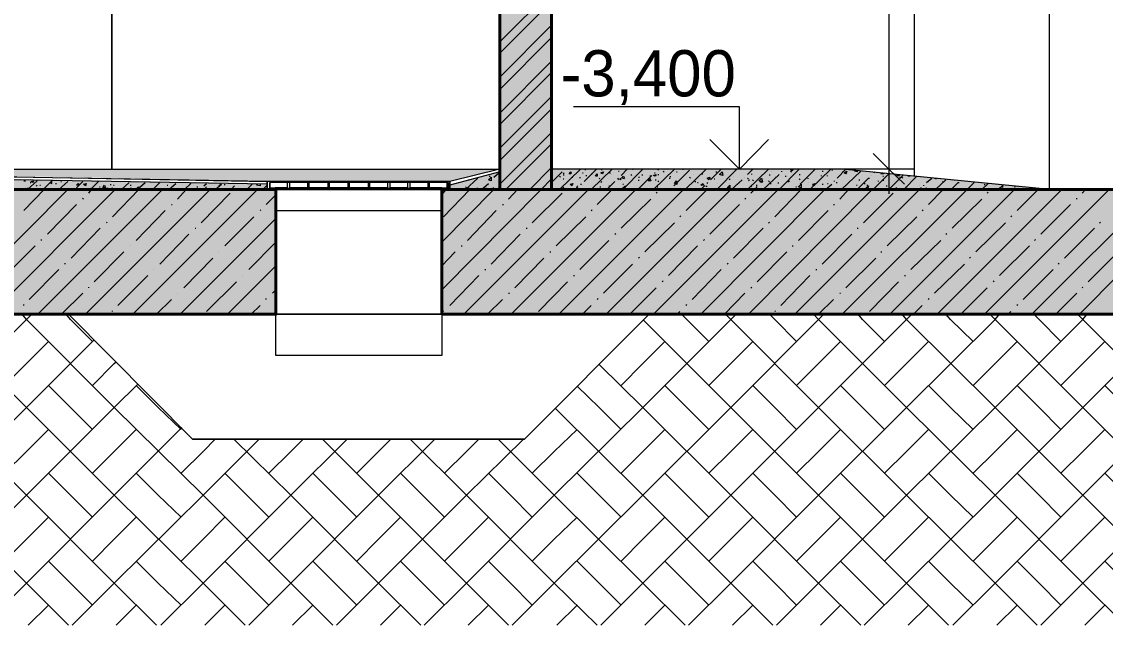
# Model space of a CAD drawing. Header units: millimetres. Extents: x -135211 to 49383, y -8033 to 228499.
# Drawn here: x -101000 to -95777, y 43058 to 45966 of the extents above; entities that cross this region are included whole.
import ezdxf

# ---------------------------------------------------------------- set-up
doc = ezdxf.new("R2010")
doc.units = ezdxf.units.MM
doc.layers.add('PDF _Геометрия', color=7, linetype='Continuous', true_color=0x1d1d1d)
doc.layers.add('PDF _Сплошная заливка', color=7, linetype='Continuous', true_color=0xffffff)
doc.layers.add('PDF _Текст', color=7, linetype='Continuous')

msp = doc.modelspace()

# ---------------------------------------------------------------- hatches: boundary and pattern name
at = {"layer": 'PDF _Сплошная заливка', "transparency": 33554559}
h = msp.add_hatch(color=256, dxfattribs=at)
h.paths.add_polyline_path([(-99817.2, 45157.3), (-99817.2, 45186.9), (-100062.7, 45191.1), (-100562.2, 45199.6), (-100807.7, 45203.8), (-101557, 45216.5), (-101802.5, 45220.8), (-102302, 45229.2), (-102547.5, 45233.5), (-103047, 45241.9), (-103296.8, 45241.9), (-103296.8, 45157.3)])
h.paths.add_polyline_path([(-98936.7, 45182.7), (-98936.7, 45157.3), (-98695.4, 45157.3), (-98695.4, 45241.9), (-98708.1, 45241.9), (-98775.8, 45225), (-98788.5, 45220.8), (-98856.3, 45203.8), (-98869, 45199.6)])
at = {"layer": 'PDF _Сплошная заливка', "true_color": 0xf4f4f4, "transparency": 33554559}
h = msp.add_hatch(color=7, dxfattribs=at)
h.paths.add_polyline_path([(-102094.6, 45237.7), (-102094.6, 45254.6), (-103004.7, 45254.6), (-102712.6, 45250.4), (-102424.7, 45246.2)])
h.paths.add_polyline_path([(-98915.5, 45203.8), (-98712.3, 45254.6), (-101197.2, 45254.6), (-101197.2, 45220.8), (-100981.3, 45220.8), (-100769.6, 45216.5), (-100553.7, 45212.3), (-100130.4, 45203.8), (-99817.2, 45199.6), (-98936.7, 45195.4), (-98936.7, 45199.6)])
at = {"layer": 'PDF _Сплошная заливка', "transparency": 33554559}
msp.add_hatch(color=256, dxfattribs=at).paths.add_polyline_path([(-96913.3, 45246.2), (-96998, 45254.6), (-98445.7, 45254.6), (-98445.7, 45157.3), (-96045.5, 45161.5), (-96172.5, 45174.2), (-96219.1, 45178.4), (-96346.1, 45191.1), (-96392.6, 45195.4), (-96519.6, 45208.1), (-96566.2, 45212.3), (-96693.2, 45225), (-96739.7, 45229.2), (-96866.7, 45241.9)])
h = msp.add_hatch(color=256, dxfattribs=at)
h.paths.add_polyline_path([(-99774.8, 44556.2), (-99774.8, 45156.6), (-104045.4, 45156.6), (-104045.4, 44556.2)])
h.paths.add_polyline_path([(646.3, 44556.2), (646.3, 45156.6), (-26352.2, 45156.6), (-26352.2, 44556.2)])
h.paths.add_polyline_path([(-26398.8, 44556.2), (-26398.8, 45156.6), (-50899.8, 45156.6), (-50899.8, 44556.2)])
h.paths.add_polyline_path([(-50950.6, 44556.2), (-50950.6, 45156.6), (-98974.8, 45156.6), (-98974.8, 44556.2)])

# ---------------------------------------------------------------- linework, layer by layer
at = {"layer": 'PDF _Геометрия', "color": 7, "lineweight": 9}
for points in [[(-96820.2, 61293.7), (-96820.2, 60933.9), (-96820.2, 57056.4), (-96820.2, 56734.7), (-96820.2, 52857.2), (-96820.2, 52535.5), (-96820.2, 48653.8), (-96820.2, 48285.5), (-96820.2, 45136.1)], [(-97975.8, 44556.2), (-98576.9, 43955.1), (-100177, 43955.1), (-100773.8, 44556.2), (-104033.3, 44556.2), (-104033.3, 45157.3), (-103643.9, 45157.3), (-103643.9, 48645.3)], [(-100566.4, 48285.5), (-100566.4, 45254.6), (-100566.4, 47676), (-100367.5, 47676), (-100367.5, 47874.9), (-98695.4, 47874.9), (-98695.4, 47599.8), (-98894.4, 47599.8), (-98894.4, 47451.6), (-98695.4, 47451.6), (-98695.4, 45254.6), (-98695.4, 47354.2)], [(-95546, 48285.5), (-95546, 45157.3), (-96045.5, 45157.3), (-96045.5, 48285.5)], [(-96697.4, 47874.9), (-96697.4, 45220.8)], [(-96701.6, 45254.6), (-96820.2, 45254.6), (-97044.5, 45254.6), (-97273.1, 45254.6), (-97539.8, 45254.6), (-97539.8, 45555.2), (-98339.8, 45555.2)], [(-99817.2, 45182.7), (-103296.8, 45241.9)], [(-101197.2, 45254.6), (-98695.4, 45254.6), (-98936.7, 45195.4)], [(-101197.2, 45237.7), (-101197.2, 45220.8), (-99817.2, 45195.4)], [(-98695.4, 45241.9), (-98936.7, 45178.4)], [(-97391.6, 45254.6), (-97687.9, 45254.6)], [(-99719.8, 45165.7), (-99779.1, 45165.7), (-99774.8, 45161.5), (-99804.5, 45161.5), (-99804.5, 45191.1)], [(-98974.8, 45165.7), (-98949.4, 45165.7), (-98949.4, 45191.1), (-98945.2, 45191.1), (-99804.5, 45191.1), (-99804.5, 45165.7), (-99800.2, 45165.7), (-99779.1, 45165.7)], [(-99804.5, 45191.1), (-99804.5, 45191.1)], [(-98945.2, 45191.1), (-98945.2, 45161.5), (-98974.8, 45161.5), (-98974.8, 45165.7), (-99034.1, 45165.7)], [(-98945.2, 45191.1), (-98945.2, 45191.1)], [(-99774.8, 45157.3), (-99774.8, 45055.7), (-98974.8, 45055.7), (-98974.8, 45157.3), (-99779.1, 45157.3)], [(-98974.8, 45161.5), (-99774.8, 45161.5)], [(-99774.8, 45161.5), (-99774.8, 45161.5)], [(-99622.5, 45165.7), (-99707.1, 45165.7)], [(-99525.1, 45165.7), (-99614, 45165.7)], [(-99427.7, 45165.7), (-99516.6, 45165.7)], [(-99330.4, 45165.7), (-99419.3, 45165.7)], [(-99237.2, 45165.7), (-99321.9, 45165.7)], [(-99139.9, 45165.7), (-99224.5, 45165.7)], [(-99042.5, 45165.7), (-99127.2, 45165.7)], [(-98974.8, 45161.5), (-98974.8, 45161.5)], [(-98949.4, 45165.7), (-98949.4, 45165.7)], [(251.1, 45156.7), (640.3, 45156.7), (640.3, 44555.6), (-97975.2, 44555.6)]]:
    msp.add_lwpolyline(points, dxfattribs=at)
at = {"layer": 'PDF _Геометрия', "color": 7, "lineweight": 40}
for points in [[(-98975, 44556.3), (-50951, 44556.3), (-50951, 45157.5), (-50951, 48285.7), (-50951, 48526.9), (-50951, 53356.8), (-50951, 53593.9), (-77399.3, 53593.9)], [(-77648.6, 48526.8), (-101294.5, 48526.8), (-101294.5, 48285.5), (-101294.5, 48073.9), (-103546.5, 48073.9), (-103546.5, 47836.8), (-103546.5, 45157.3), (-104046, 45157.3), (-104046, 44556.2), (-99774.8, 44556.2), (-99774.8, 45157.3), (-103296.8, 45157.3), (-103296.8, 47836.8), (-101294.5, 47836.8), (-101044.8, 47836.8), (-101044.8, 48285.5), (-65546.2, 48285.5)], [(-77398.8, 45157.3), (-77398.8, 47633.6), (-77648.6, 47633.6), (-77648.6, 45157.3), (-98974.8, 45157.3), (-98974.8, 44556.2)]]:
    msp.add_lwpolyline(points, dxfattribs=at)
msp.add_lwpolyline([(-98695.4, 48285.5), (-98695.4, 45157.3), (-98445.7, 45157.3), (-98445.7, 48285.5)], close=True, dxfattribs=at)
at = {"layer": 'PDF _Геометрия', "color": 7, "lineweight": 9}
for points in [[(-98445.7, 45254.6), (-98445.7, 47354.2)], [(-103296.8, 45157.3), (-99817.2, 45157.3), (-99817.2, 45182.7), (-99817.2, 45195.4), (-103296.8, 45254.6), (-103296.8, 45241.9)], [(-98936.7, 45157.3), (-98695.4, 45157.3), (-98695.4, 45241.9), (-98695.4, 45254.6), (-98936.7, 45195.4), (-98936.7, 45178.4)], [(-98445.7, 45157.3), (-96045.5, 45157.3), (-97044.5, 45254.6), (-98445.7, 45254.6)], [(-98936.7, 45157.3), (-98936.7, 45195.4), (-99817.2, 45195.4), (-99817.2, 45157.3), (-99774.8, 45157.3), (-98974.8, 45157.3)], [(-98974.8, 45157.3), (-98974.8, 44556.2), (-99774.8, 44556.2), (-99774.8, 45157.3)], [(-97975.8, 44556.2), (-98974.8, 44556.2), (-98974.8, 44357.2), (-99774.8, 44357.2), (-99774.8, 44556.2), (-100773.8, 44556.2), (-100177, 43955.1), (-98576.9, 43955.1)], [(-99774.8, 44357.2), (-99774.8, 44556.2), (-98974.8, 44556.2), (-98974.8, 44357.2)]]:
    msp.add_lwpolyline(points, close=True, dxfattribs=at)
at = {"layer": 'PDF _Геометрия', "lineweight": 9}
for points in [[(-98695.4, 45868.4), (-98445.7, 46118.2)], [(-98695.4, 45813.4), (-98445.7, 46063.2)], [(-98695.4, 45699.1), (-98445.7, 45948.9)], [(-98695.4, 45639.8), (-98445.7, 45889.6)], [(-98695.4, 45525.6), (-98445.7, 45775.3)], [(-98695.4, 45470.5), (-98445.7, 45720.3)], [(-98695.4, 45356.2), (-98445.7, 45606)], [(-98695.4, 45297), (-98445.7, 45546.7)], [(-98695.4, 45182.7), (-98445.7, 45432.4)], [(-98665.8, 45157.3), (-98445.7, 45377.4)], [(-98725, 45216.5), (-98699.6, 45237.7)], [(-98551.5, 45157.3), (-98445.7, 45263.1)], [(-98445.7, 45191.1), (-98394.9, 45241.9)], [(-98445.7, 45241.9), (-98441.4, 45241.9)], [(-98407.6, 45157.3), (-98306, 45254.6)], [(-98390.6, 45237.7), (-98386.4, 45233.5)], [(-98348.3, 45237.7), (-98348.3, 45237.7)], [(-98297.5, 45237.7), (-98293.3, 45237.7)], [(-98289, 45195.4), (-98229.8, 45254.6)], [(-98284.8, 45254.6), (-98284.8, 45250.4)], [(-98255.2, 45157.3), (-98153.6, 45254.6)], [(-98204.4, 45250.4), (-98204.4, 45254.6)], [(-98166.3, 45237.7), (-98162, 45237.7)], [(-98123.9, 45246.2), (-98119.7, 45246.2)], [(-98111.2, 45225), (-98081.6, 45254.6)], [(-98102.8, 45157.3), (-98005.4, 45254.6)], [(-98056.2, 45254.6), (-98052, 45254.6)], [(-97954.6, 45157.3), (-97853, 45254.6)], [(-97950.4, 45237.7), (-97946.2, 45237.7)], [(-97933.5, 45250.4), (-97929.2, 45254.6)], [(-97908.1, 45246.2), (-97903.8, 45241.9)], [(-97857.3, 45174.2), (-97781.1, 45250.4)], [(-97844.6, 45241.9), (-97840.3, 45241.9)], [(-97814.9, 45254.6), (-97810.7, 45254.6)], [(-97810.7, 45254.6), (-97810.7, 45254.6)], [(-97802.2, 45157.3), (-97700.6, 45254.6)], [(-97751.4, 45254.6), (-97751.4, 45254.6)], [(-97679.5, 45203.8), (-97628.7, 45254.6)], [(-97654.1, 45241.9), (-97649.8, 45241.9)], [(-97649.8, 45157.3), (-97552.5, 45254.6)], [(-97501.7, 45229.2), (-97476.3, 45254.6)], [(-97501.7, 45157.3), (-97400.1, 45254.6)], [(-97387.4, 45246.2), (-97387.4, 45246.2)], [(-97349.3, 45157.3), (-97251.9, 45254.6)], [(-97336.6, 45241.9), (-97336.6, 45246.2)], [(-97281.6, 45254.6), (-97285.8, 45246.2), (-97294.3, 45254.6), (-97285.8, 45254.6)], [(-97294.3, 45246.2), (-97290, 45241.9)], [(-97247.7, 45182.7), (-97175.7, 45254.6)], [(-97201.1, 45157.3), (-97099.5, 45254.6), (-97112.2, 45254.6)], [(-97141.9, 45246.2), (-97137.6, 45246.2)], [(-97112.2, 45254.6), (-97112.2, 45254.6)], [(-97099.5, 45254.6), (-97099.5, 45254.6)], [(-97095.3, 45250.4), (-97091.1, 45250.4)], [(-97069.9, 45212.3), (-97027.6, 45254.6)], [(-97048.7, 45157.3), (-96955.6, 45246.2)], [(-97044.5, 45241.9), (-97040.3, 45241.9)], [(-97027.6, 45233.5), (-97023.3, 45237.7)], [(-96972.6, 45250.4), (-96972.6, 45241.9), (-96985.3, 45246.2), (-96981, 45250.4)], [(-96892.1, 45237.7), (-96887.9, 45241.9)], [(-96845.6, 45237.7), (-96845.6, 45233.5), (-96858.3, 45233.5), (-96854, 45237.7)], [(-100989.7, 45199.6), (-100989.7, 45199.6)], [(-100989.7, 45199.6), (-100981.3, 45199.6)], [(-100981.3, 45199.6), (-100981.3, 45199.6)], [(-100972.8, 45157.3), (-100926.2, 45199.6)], [(-100960.1, 45191.1), (-100955.9, 45191.1)], [(-100896.6, 45157.3), (-100854.3, 45199.6), (-100862.7, 45191.1), (-100854.3, 45186.9), (-100854.3, 45199.6)], [(-100837.3, 45186.9), (-100833.1, 45186.9)], [(-100820.4, 45157.3), (-100778.1, 45195.4)], [(-100811.9, 45195.4), (-100807.7, 45195.4)], [(-100735.8, 45165.7), (-100706.1, 45195.4)], [(-100668, 45157.3), (-100629.9, 45195.4)], [(-100558, 45195.4), (-100558, 45195.4)], [(-100519.9, 45157.3), (-100481.8, 45191.1)], [(-100443.7, 45157.3), (-100405.6, 45191.1)], [(-100384.4, 45191.1), (-100384.4, 45191.1)], [(-100367.5, 45157.3), (-100333.6, 45191.1)], [(-100291.3, 45157.3), (-100257.4, 45186.9)], [(-100215.1, 45157.3), (-100185.5, 45186.9)], [(-100122, 45174.2), (-100109.3, 45186.9)], [(-98974.8, 44674.7), (-98496.5, 45157.3), (-98445.7, 45208.1)], [(-98902.8, 45186.9), (-98902.8, 45186.9)], [(-98860.5, 45157.3), (-98801.2, 45212.3)], [(-98847.8, 45203.8), (-98843.6, 45203.8)], [(-98784.3, 45157.3), (-98750.4, 45186.9)], [(-98737.7, 45199.6), (-98750.4, 45203.8), (-98737.7, 45216.5), (-98737.7, 45199.6), (-98737.7, 45203.8)], [(-98746.2, 45225), (-98746.2, 45225)], [(-98746.2, 45220.8), (-98742, 45220.8)], [(-98407.6, 45220.8), (-98403.3, 45216.5)], [(-98390.6, 45208.1), (-98386.4, 45208.1)], [(-98386.4, 45225), (-98386.4, 45229.2)], [(-98348.3, 45216.5), (-98344.1, 45216.5)], [(-98310.2, 45216.5), (-98310.2, 45212.3)], [(-98280.6, 45225), (-98276.3, 45225)], [(-98255.2, 45233.5), (-98250.9, 45233.5)], [(-98217.1, 45212.3), (-98212.8, 45208.1)], [(-98217.1, 45191.1), (-98217.1, 45191.1)], [(-98208.6, 45191.1), (-98204.4, 45195.4)], [(-98179, 45157.3), (-98140.9, 45195.4)], [(-98157.8, 45229.2), (-98157.8, 45229.2)], [(-98128.2, 45208.1), (-98123.9, 45212.3)], [(-98123.9, 45208.1), (-98119.7, 45203.8)], [(-98115.5, 45203.8), (-98111.2, 45208.1), (-98115.5, 45208.1)], [(-98094.3, 45208.1), (-98107, 45212.3), (-98098.5, 45220.8), (-98094.3, 45212.3)], [(-98064.7, 45229.2), (-98060.5, 45225)], [(-98030.8, 45157.3), (-97963.1, 45225)], [(-98026.6, 45216.5), (-98022.4, 45216.5)], [(-98026.6, 45203.8), (-98026.6, 45199.6)], [(-98009.7, 45229.2), (-98009.7, 45225)], [(-97988.5, 45199.6), (-97988.5, 45199.6)], [(-97971.6, 45212.3), (-97967.3, 45199.6), (-97980, 45199.6), (-97971.6, 45208.1)], [(-97971.6, 45225), (-97967.3, 45220.8)], [(-97946.2, 45203.8), (-97941.9, 45203.8)], [(-97933.5, 45229.2), (-97929.2, 45229.2)], [(-97933.5, 45199.6), (-97929.2, 45195.4)], [(-97878.4, 45212.3), (-97874.2, 45212.3)], [(-97874.2, 45220.8), (-97874.2, 45216.5)], [(-97836.1, 45195.4), (-97836.1, 45195.4)], [(-97781.1, 45216.5), (-97776.8, 45212.3)], [(-97764.1, 45229.2), (-97764.1, 45229.2)], [(-97755.7, 45195.4), (-97751.4, 45195.4)], [(-97743, 45191.1), (-97738.7, 45191.1)], [(-97721.8, 45233.5), (-97717.6, 45233.5)], [(-97696.4, 45186.9), (-97692.2, 45191.1)], [(-97683.7, 45212.3), (-97683.7, 45208.1)], [(-97662.5, 45208.1), (-97658.3, 45208.1)], [(-97645.6, 45186.9), (-97645.6, 45186.9)], [(-97603.3, 45191.1), (-97603.3, 45191.1)], [(-97590.6, 45208.1), (-97586.3, 45203.8)], [(-97586.3, 45186.9), (-97586.3, 45186.9)], [(-97577.9, 45157.3), (-97527.1, 45203.8)], [(-97569.4, 45220.8), (-97569.4, 45220.8)], [(-97544, 45191.1), (-97539.8, 45191.1)], [(-97514.4, 45216.5), (-97514.4, 45216.5)], [(-97501.7, 45212.3), (-97497.5, 45208.1)], [(-97497.5, 45203.8), (-97493.2, 45199.6)], [(-97480.5, 45229.2), (-97480.5, 45233.5)], [(-97476.3, 45199.6), (-97472.1, 45203.8)], [(-97425.5, 45157.3), (-97349.3, 45229.2)], [(-97400.1, 45199.6), (-97395.9, 45195.4)], [(-97395.9, 45229.2), (-97395.9, 45225)], [(-97391.6, 45186.9), (-97387.4, 45186.9)], [(-97366.2, 45216.5), (-97362, 45216.5)], [(-97353.5, 45191.1), (-97353.5, 45186.9)], [(-97319.7, 45220.8), (-97315.4, 45220.8)], [(-97307, 45195.4), (-97302.7, 45195.4)], [(-97298.5, 45195.4), (-97298.5, 45199.6)], [(-97251.9, 45229.2), (-97247.7, 45229.2)], [(-97251.9, 45208.1), (-97247.7, 45203.8)], [(-97209.6, 45208.1), (-97209.6, 45212.3)], [(-97209.6, 45191.1), (-97209.6, 45191.1)], [(-97146.1, 45225), (-97146.1, 45220.8)], [(-97116.5, 45220.8), (-97116.5, 45225)], [(-97116.5, 45186.9), (-97112.2, 45186.9)], [(-97082.6, 45195.4), (-97082.6, 45199.6)], [(-97074.1, 45191.1), (-97069.9, 45191.1)], [(-97044.5, 44556.2), (-96443.4, 45157.3), (-96409.6, 45191.1)], [(-96972.6, 45157.3), (-96917.5, 45212.3), (-96913.3, 45212.3)], [(-96964.1, 45203.8), (-96959.9, 45203.8)], [(-96938.7, 45186.9), (-96934.5, 45186.9)], [(-96904.8, 45225), (-96904.8, 45225)], [(-96896.4, 45157.3), (-96820.2, 45233.5)], [(-96871, 45199.6), (-96871, 45195.4)], [(-96849.8, 45220.8), (-96845.6, 45220.8)], [(-96845.6, 45199.6), (-96845.6, 45203.8)], [(-96815.9, 45161.5), (-96752.4, 45225)], [(-96769.4, 45229.2), (-96773.6, 45220.8), (-96782.1, 45225), (-96773.6, 45229.2)], [(-96769.4, 45216.5), (-96765.1, 45212.3)], [(-96756.7, 45212.3), (-96752.4, 45216.5)], [(-96748.2, 45157.3), (-96684.7, 45220.8)], [(-96718.6, 45225), (-96718.6, 45220.8), (-96727, 45220.8), (-96727, 45225)], [(-96638.1, 45191.1), (-96612.7, 45212.3)], [(-96600, 45212.3), (-96600, 45212.3)], [(-96600, 45212.3), (-96591.6, 45208.1), (-96591.6, 45212.3)], [(-96595.8, 45157.3), (-96545, 45203.8)], [(-96561.9, 45195.4), (-96557.7, 45195.4)], [(-96519.6, 45157.3), (-96485.7, 45191.1), (-96481.5, 45191.1)], [(-96515.4, 45199.6), (-96515.4, 45199.6)], [(-96371.5, 45157.3), (-96341.8, 45186.9)], [(-101374.9, 44556.2), (-100778.1, 45157.3)], [(-101150.6, 44556.2), (-100549.5, 45157.3)], [(-100989.7, 45055.7), (-100892.4, 45157.3)], [(-100981.3, 45165.7), (-100981.3, 45165.7)], [(-100977, 45157.3), (-100968.6, 45165.7), (-100968.6, 45157.3)], [(-100930.5, 45174.2), (-100926.2, 45178.4)], [(-100922, 44556.2), (-100320.9, 45157.3)], [(-100913.5, 45178.4), (-100909.3, 45178.4)], [(-100888.1, 45161.5), (-100883.9, 45161.5)], [(-100790.8, 45157.3), (-100790.8, 45157.3)], [(-100693.4, 44556.2), (-100092.3, 45157.3)], [(-100676.5, 45140.3), (-100663.8, 45157.3)], [(-100668, 45165.7), (-100668, 45165.7)], [(-100625.7, 45170), (-100621.5, 45170)], [(-100591.8, 45157.3), (-100583.4, 45165.7)], [(-100570.7, 45178.4), (-100570.7, 45182.7)], [(-100566.4, 45165.7), (-100562.2, 45165.7)], [(-100562.2, 45026.1), (-100435.2, 45157.3)], [(-100558, 45178.4), (-100553.7, 45178.4)], [(-100481.8, 45157.3), (-100473.3, 45165.7), (-100469.1, 45157.3)], [(-100477.5, 45178.4), (-100473.3, 45178.4)], [(-100464.8, 44556.2), (-99863.7, 45157.3)], [(-100401.3, 45161.5), (-100401.3, 45161.5)], [(-100299.7, 45178.4), (-100295.5, 45178.4)], [(-100248.9, 45110.7), (-100206.6, 45157.3)], [(-100223.6, 45161.5), (-100219.3, 45161.5)], [(-100202.4, 45157.3), (-100202.4, 45157.3)], [(-100181.2, 45157.3), (-100177, 45157.3)], [(-100177, 45157.3), (-100177, 45157.3)], [(-100155.8, 45170), (-100151.6, 45170)], [(-100151.6, 45157.3), (-100151.6, 45157.3)], [(-100138.9, 45157.3), (-100134.7, 45161.5)], [(-100134.7, 44996.4), (-99995, 45140.3)], [(-100113.5, 45165.7), (-100109.3, 45170)], [(-100066.9, 45157.3), (-100037.3, 45182.7)], [(-100050, 45178.4), (-100045.8, 45174.2)], [(-100045.8, 45182.7), (-100041.5, 45182.7)], [(-100020.4, 45178.4), (-100020.4, 45182.7)], [(-99990.7, 45157.3), (-99973.8, 45174.2)], [(-99914.5, 45157.3), (-99889.1, 45182.7)], [(-99851, 45182.7), (-99851, 45174.2), (-99868, 45178.4), (-99863.7, 45182.7)], [(-99838.3, 45157.3), (-99817.2, 45178.4)], [(-98974.8, 45131.9), (-98953.6, 45157.3)], [(-98974.8, 44903.3), (-98725, 45157.3)], [(-98966.3, 45026.1), (-98839.3, 45157.3)], [(-98932.5, 45157.3), (-98928.2, 45161.5)], [(-98915.5, 45174.2), (-98915.5, 45174.2)], [(-98869, 44556.2), (-98267.9, 45157.3)], [(-98860.5, 45170), (-98856.3, 45165.7)], [(-98843.6, 45161.5), (-98843.6, 45165.7)], [(-98805.5, 45165.7), (-98801.2, 45161.5)], [(-98792.8, 45157.3), (-98792.8, 45157.3)], [(-98763.1, 45165.7), (-98763.1, 45161.5)], [(-98750.4, 45178.4), (-98750.4, 45178.4)], [(-98729.3, 45165.7), (-98725, 45165.7)], [(-98708.1, 45157.3), (-98695.4, 45170)], [(-98699.6, 45182.7), (-98699.6, 45182.7)], [(-98653.1, 45110.7), (-98610.8, 45157.3)], [(-98640.4, 44556.2), (-98039.3, 45157.3)], [(-98538.8, 44996.4), (-98394.9, 45140.3)], [(-98424.5, 45157.3), (-98424.5, 45157.3)], [(-98411.8, 44556.2), (-97810.7, 45157.3)], [(-98390.6, 45165.7), (-98386.4, 45170)], [(-98361, 45157.3), (-98356.8, 45157.3)], [(-98356.8, 45157.3), (-98356.8, 45157.3)], [(-98331.4, 45157.3), (-98318.7, 45170), (-98322.9, 45174.2)], [(-98306, 45182.7), (-98301.7, 45182.7)], [(-98297.5, 45178.4), (-98297.5, 45178.4)], [(-98225.5, 45085.3), (-98153.6, 45157.3)], [(-98212.8, 45170), (-98208.6, 45170)], [(-98183.2, 44556.2), (-97582.1, 45157.3)], [(-98170.5, 45174.2), (-98166.3, 45174.2)], [(-98102.8, 45182.7), (-98098.5, 45182.7)], [(-98026.6, 45157.3), (-98026.6, 45157.3)], [(-97954.6, 44556.2), (-97353.5, 45157.3)], [(-97941.9, 45140.3), (-97937.7, 45144.6)], [(-97937.7, 45170), (-97933.5, 45170)], [(-97874.2, 45161.5), (-97870, 45161.5)], [(-97844.6, 45182.7), (-97840.3, 45182.7)], [(-97840.3, 45157.3), (-97836.1, 45157.3)], [(-97836.1, 45157.3), (-97836.1, 45157.3)], [(-97810.7, 45157.3), (-97810.7, 45157.3)], [(-97810.7, 45157.3), (-97810.7, 45157.3)], [(-97798, 45055.7), (-97696.4, 45157.3)], [(-97768.4, 45161.5), (-97764.1, 45161.5)], [(-97726, 45157.3), (-97709.1, 45174.2), (-97704.9, 45174.2)], [(-97726, 44556.2), (-97129.2, 45157.3)], [(-97700.6, 45170), (-97696.4, 45174.2)], [(-97573.6, 45161.5), (-97569.4, 45161.5)], [(-97552.5, 45182.7), (-97548.3, 45182.7)], [(-97497.5, 44556.2), (-96900.6, 45157.3)], [(-97484.8, 45170), (-97480.5, 45174.2)], [(-97484.8, 45140.3), (-97467.8, 45157.3), (-97459.4, 45165.7), (-97459.4, 45157.3)], [(-97459.4, 45178.4), (-97455.1, 45178.4)], [(-97459.4, 45170), (-97455.1, 45170)], [(-97370.5, 45026.1), (-97243.5, 45157.3)], [(-97362, 45174.2), (-97362, 45174.2)], [(-97298.5, 45161.5), (-97294.3, 45161.5)], [(-97273.1, 44556.2), (-96672, 45157.3), (-96663.5, 45161.5)], [(-97268.9, 45170), (-97264.6, 45170)], [(-97260.4, 45170), (-97260.4, 45170)], [(-97188.4, 45174.2), (-97184.2, 45174.2)], [(-97171.5, 45165.7), (-97171.5, 45165.7)], [(-97141.9, 45182.7), (-97137.6, 45182.7)], [(-97124.9, 45157.3), (-97095.3, 45182.7)], [(-97120.7, 45161.5), (-97116.5, 45165.7)], [(-97078.4, 45161.5), (-97074.1, 45161.5)], [(-97078.4, 45161.5), (-97078.4, 45161.5)], [(-97057.2, 45110.7), (-97014.9, 45157.3)], [(-97027.6, 45174.2), (-97027.6, 45178.4)], [(-97019.1, 45182.7), (-97019.1, 45182.7)], [(-96985.3, 45157.3), (-96981, 45157.3)], [(-96976.8, 45178.4), (-96972.6, 45178.4)], [(-96942.9, 44996.4), (-96799, 45140.3)], [(-96926, 45178.4), (-96921.8, 45178.4)], [(-96832.9, 45174.2), (-96828.6, 45174.2)], [(-96815.9, 44556.2), (-96214.8, 45157.3), (-96219.1, 45157.3)], [(-96786.3, 45165.7), (-96782.1, 45165.7)], [(-96739.7, 45170), (-96739.7, 45170)], [(-96735.5, 45170), (-96731.3, 45170)], [(-96672, 45178.4), (-96672, 45178.4)], [(-96672, 45157.3), (-96663.5, 45157.3)], [(-96667.8, 45165.7), (-96663.5, 45165.7)], [(-96663.5, 45157.3), (-96663.5, 45157.3)], [(-96650.8, 45174.2), (-96650.8, 45178.4)], [(-96642.4, 45165.7), (-96638.1, 45165.7)], [(-96629.7, 45085.3), (-96557.7, 45157.3)], [(-96587.3, 44556.2), (-95986.2, 45157.3)], [(-96574.6, 45178.4), (-96574.6, 45178.4)], [(-96545, 45161.5), (-96545, 45161.5)], [(-96464.6, 45161.5), (-96460.4, 45161.5)], [(-96451.9, 45157.3), (-96447.7, 45157.3)], [(-96358.8, 45182.7), (-96358.8, 45178.4)], [(-96358.8, 44556.2), (-95757.7, 45157.3)], [(-96346.1, 45140.3), (-96341.8, 45144.6)], [(-96337.6, 45157.3), (-96337.6, 45161.5)], [(-96303.7, 45157.3), (-96299.5, 45157.3)], [(-96295.3, 45157.3), (-96269.9, 45178.4)], [(-96274.1, 45170), (-96269.9, 45170)], [(-96214.8, 45170), (-96210.6, 45170)], [(-96214.8, 45161.5), (-96210.6, 45157.3)], [(-96202.1, 45170), (-96202.1, 45170)], [(-96202.1, 45055.7), (-96100.5, 45157.3)], [(-96142.9, 45157.3), (-96134.4, 45165.7)], [(-96130.2, 44556.2), (-95529.1, 45157.3)], [(-96066.7, 45157.3), (-96066.7, 45157.3)], [(-95901.6, 44556.2), (-95304.7, 45157.3)], [(-95888.9, 45140.3), (-95872, 45157.3)], [(-100875.4, 44941.4), (-100735.8, 45085.3)], [(-100706.1, 45110.7), (-100701.9, 45114.9)], [(-100278.6, 45085.3), (-100274.3, 45085.3)], [(-99821.4, 45085.3), (-99774.8, 45131.9)], [(-98682.7, 45085.3), (-98678.5, 45085.3)], [(-98111.2, 44971), (-97967.3, 45110.7)], [(-97683.7, 44941.4), (-97539.8, 45085.3)], [(-97514.4, 45110.7), (-97510.2, 45114.9)], [(-97086.8, 45085.3), (-97082.6, 45085.3)], [(-96515.4, 44971), (-96371.5, 45110.7)], [(-96087.8, 44941.4), (-95943.9, 45085.3)], [(-95914.3, 45110.7), (-95914.3, 45114.9)], [(-100447.9, 44911.8), (-100308.2, 45055.7)], [(-99851, 45055.7), (-99846.8, 45059.9)], [(-98852, 44911.8), (-98712.3, 45055.7)], [(-98255.2, 45055.7), (-98250.9, 45059.9)], [(-97827.6, 45026.1), (-97823.4, 45030.3)], [(-97256.2, 44911.8), (-97112.2, 45055.7)], [(-96659.3, 45055.7), (-96655.1, 45059.9)], [(-96231.8, 45026.1), (-96227.5, 45030.3)], [(-100591.8, 44996.4), (-100587.6, 45000.7)], [(-100236.2, 44556.2), (-99774.8, 45017.6)], [(-100020.4, 44886.4), (-99880.7, 45026.1)], [(-98424.5, 44886.4), (-98280.6, 45026.1)], [(-97997, 44856.7), (-97853, 44996.4)], [(-97400.1, 44996.4), (-97395.9, 45000.7)], [(-96828.6, 44886.4), (-96684.7, 45026.1)], [(-96401.1, 44856.7), (-96257.2, 44996.4)], [(-95804.2, 44996.4), (-95800, 45000.7)], [(-100761.2, 44827.1), (-100621.5, 44971)], [(-100333.6, 44797.5), (-100193.9, 44941.4)], [(-100164.3, 44971), (-100160.1, 44971)], [(-98737.7, 44797.5), (-98598.1, 44941.4)], [(-98568.4, 44971), (-98564.2, 44971)], [(-98140.9, 44941.4), (-98136.6, 44945.6)], [(-97569.4, 44827.1), (-97425.5, 44971)], [(-97141.9, 44797.5), (-96998, 44941.4)], [(-96972.6, 44971), (-96968.3, 44971)], [(-96545, 44941.4), (-96540.8, 44945.6)], [(-95973.5, 44827.1), (-95829.6, 44971)], [(-101078.6, 44742.4), (-100934.7, 44886.4)], [(-100905.1, 44911.8), (-100905.1, 44916)], [(-100477.5, 44886.4), (-100477.5, 44886.4)], [(-99906.1, 44772.1), (-99774.8, 44903.3)], [(-98881.7, 44886.4), (-98877.4, 44886.4)], [(-98310.2, 44772.1), (-98170.5, 44911.8)], [(-97882.7, 44742.4), (-97743, 44886.4)], [(-97713.3, 44911.8), (-97709.1, 44916)], [(-97285.8, 44886.4), (-97281.6, 44886.4)], [(-96714.3, 44772.1), (-96570.4, 44911.8)], [(-96286.8, 44742.4), (-96142.9, 44886.4)], [(-96117.5, 44911.8), (-96113.2, 44916)], [(-100651.1, 44712.8), (-100507.2, 44856.7)], [(-100219.3, 44683.2), (-100079.6, 44827.1)], [(-100050, 44856.7), (-100050, 44856.7)], [(-98974.8, 44789), (-98911.3, 44856.7)], [(-98623.4, 44683.2), (-98483.8, 44827.1)], [(-98454.1, 44856.7), (-98449.9, 44856.7)], [(-98026.6, 44827.1), (-98022.4, 44831.3)], [(-97455.1, 44712.8), (-97311.2, 44856.7)], [(-97027.6, 44683.2), (-96883.7, 44827.1)], [(-96858.3, 44856.7), (-96854, 44856.7)], [(-96430.7, 44827.1), (-96426.5, 44831.3)], [(-95859.3, 44712.8), (-95715.3, 44856.7)], [(-100964.3, 44628.1), (-100820.4, 44772.1)], [(-100790.8, 44797.5), (-100790.8, 44801.7)], [(-100363.2, 44772.1), (-100363.2, 44772.1)], [(-100007.7, 44556.2), (-99774.8, 44789)], [(-98767.4, 44772.1), (-98763.1, 44772.1)], [(-98195.9, 44657.8), (-98056.2, 44797.5)], [(-97768.4, 44628.1), (-97628.7, 44772.1)], [(-97599, 44797.5), (-97594.8, 44801.7)], [(-97171.5, 44772.1), (-97167.3, 44772.1)], [(-96600, 44657.8), (-96456.1, 44797.5)], [(-96172.5, 44628.1), (-96028.6, 44772.1)], [(-96003.2, 44797.5), (-95998.9, 44801.7)], [(-100536.8, 44598.5), (-100392.9, 44742.4)], [(-99935.7, 44742.4), (-99935.7, 44742.4)], [(-98936.7, 44598.5), (-98797, 44742.4)], [(-98339.8, 44742.4), (-98335.6, 44742.4)], [(-97912.3, 44712.8), (-97908.1, 44717)], [(-97340.8, 44598.5), (-97201.1, 44742.4)], [(-96744, 44742.4), (-96739.7, 44742.4)], [(-96316.4, 44712.8), (-96312.2, 44717)], [(-100676.5, 44683.2), (-100676.5, 44687.4)], [(-100109.3, 44568.9), (-99965.3, 44712.8)], [(-99791.8, 44657.8), (-99774.8, 44674.7)], [(-98509.2, 44568.9), (-98369.5, 44712.8)], [(-98068.9, 44556.2), (-97941.9, 44683.2)], [(-97484.8, 44683.2), (-97480.5, 44687.4)], [(-96913.3, 44568.9), (-96773.6, 44712.8)], [(-96473.1, 44556.2), (-96346.1, 44683.2)], [(-95888.9, 44683.2), (-95884.7, 44687.4)], [(-100807.7, 44556.2), (-100706.1, 44657.8)], [(-100350.5, 44556.2), (-100278.6, 44628.1)], [(-100248.9, 44657.8), (-100248.9, 44657.8)], [(-99821.4, 44628.1), (-99821.4, 44632.4)], [(-98754.7, 44556.2), (-98682.7, 44628.1)], [(-98653.1, 44657.8), (-98648.8, 44657.8)], [(-98225.5, 44628.1), (-98221.3, 44632.4)], [(-97611.7, 44556.2), (-97514.4, 44657.8)], [(-97158.8, 44556.2), (-97086.8, 44628.1)], [(-97057.2, 44657.8), (-97053, 44657.8)], [(-96629.7, 44628.1), (-96625.4, 44632.4)], [(-96015.9, 44556.2), (-95914.3, 44657.8)], [(-100989.7, 44598.5), (-100989.7, 44602.7)], [(-100562.2, 44568.9), (-100562.2, 44573.1)], [(-99893.4, 44556.2), (-99851, 44598.5)], [(-99779.1, 44556.2), (-99774.8, 44560.4)], [(-98966.3, 44568.9), (-98966.3, 44573.1)], [(-98297.5, 44556.2), (-98255.2, 44598.5)], [(-97840.3, 44556.2), (-97827.6, 44568.9)], [(-97798, 44598.5), (-97793.8, 44602.7)], [(-97370.5, 44568.9), (-97366.2, 44573.1)], [(-96701.6, 44556.2), (-96659.3, 44598.5)], [(-96244.5, 44556.2), (-96231.8, 44568.9)], [(-96202.1, 44598.5), (-96197.9, 44602.7)]]:
    msp.add_lwpolyline(points, dxfattribs=at)
at = {"layer": 'PDF _Геометрия', "color": 7, "lineweight": 18}
for points in [[(-97400.1, 45398.6), (-97539.8, 45254.6), (-97683.7, 45398.6)], [(-96744, 45182.7), (-96820.2, 45254.6), (-96896.4, 45330.8)]]:
    msp.add_lwpolyline(points, dxfattribs=at)
at = {"layer": 'PDF _Геометрия', "lineweight": 9}
for points in [[(-98352.5, 45241.9), (-98352.5, 45233.5), (-98361, 45233.5)], [(-98195.9, 45241.9), (-98200.1, 45233.5), (-98208.6, 45237.7)], [(-97620.2, 45225), (-97637.1, 45229.2), (-97624.4, 45241.9)], [(-97023.3, 45246.2), (-97027.6, 45233.5), (-97036, 45237.7)], [(-100943.2, 45199.6), (-100947.4, 45191.1), (-100955.9, 45195.4)], [(-100727.3, 45186.9), (-100723.1, 45178.4), (-100735.8, 45178.4)], [(-100689.2, 45186.9), (-100693.4, 45174.2), (-100701.9, 45182.7)], [(-98344.1, 45186.9), (-98348.3, 45174.2), (-98356.8, 45182.7)], [(-98225.5, 45233.5), (-98225.5, 45220.8), (-98234, 45220.8)], [(-97941.9, 45229.2), (-97946.2, 45220.8), (-97954.6, 45225)], [(-97844.6, 45199.6), (-97840.3, 45186.9), (-97853, 45186.9)], [(-97717.6, 45186.9), (-97713.3, 45178.4), (-97726, 45178.4)], [(-97683.7, 45216.5), (-97687.9, 45203.8), (-97696.4, 45212.3)], [(-97429.7, 45195.4), (-97446.7, 45199.6), (-97434, 45212.3)], [(-97429.7, 45199.6), (-97434, 45191.1), (-97442.4, 45195.4)], [(-97175.7, 45186.9), (-97180, 45174.2), (-97188.4, 45182.7)], [(-100600.3, 45178.4), (-100596.1, 45165.7), (-100608.8, 45165.7)], [(-100435.2, 45170), (-100435.2, 45161.5), (-100443.7, 45165.7)], [(-98090.1, 45174.2), (-98094.3, 45161.5), (-98102.8, 45165.7)], [(-97586.3, 45178.4), (-97586.3, 45165.7), (-97599, 45165.7)], [(-97243.5, 45165.7), (-97256.2, 45170), (-97243.5, 45182.7)], [(-96917.5, 45174.2), (-96921.8, 45161.5), (-96930.2, 45165.7)]]:
    msp.add_lwpolyline(points, close=True, dxfattribs=at)
at = {"layer": 'PDF _Геометрия', "color": 7, "lineweight": 20}
for points in [[(-99719.8, 45161.5), (-99707.1, 45161.5), (-99707.1, 45191.1), (-99719.8, 45191.1)], [(-99622.5, 45161.5), (-99614, 45161.5), (-99614, 45191.1), (-99622.5, 45191.1)], [(-99525.1, 45161.5), (-99516.6, 45161.5), (-99516.6, 45191.1), (-99525.1, 45191.1)], [(-99427.7, 45161.5), (-99419.3, 45161.5), (-99419.3, 45191.1), (-99427.7, 45191.1)], [(-99330.4, 45161.5), (-99321.9, 45161.5), (-99321.9, 45191.1), (-99330.4, 45191.1)], [(-99237.2, 45161.5), (-99224.5, 45161.5), (-99224.5, 45191.1), (-99237.2, 45191.1)], [(-99139.9, 45161.5), (-99127.2, 45161.5), (-99127.2, 45191.1), (-99139.9, 45191.1)], [(-99042.5, 45161.5), (-99034.1, 45161.5), (-99034.1, 45191.1), (-99042.5, 45191.1)]]:
    msp.add_lwpolyline(points, close=True, dxfattribs=at)
at = {"layer": 'PDF _Геометрия', "color": 28, "lineweight": 9, "true_color": 0x0e0e0e}
for points in [[(-102454.4, 43057.7), (-102251.2, 43260.9), (-101823.7, 43684.2), (-101400.3, 44107.5), (-100977, 44530.8), (-100951.6, 44556.2)], [(-100773.8, 43057.7), (-100977, 43260.9), (-101400.3, 43684.2), (-101823.7, 44107.5), (-102251.2, 44530.8), (-102272.4, 44556.2)], [(-100350.5, 43057.7), (-100553.7, 43260.9), (-100977, 43684.2), (-101400.3, 44107.5), (-101823.7, 44530.8), (-101849, 44556.2)], [(-99923, 43057.7), (-100126.2, 43260.9), (-100553.7, 43684.2), (-100977, 44107.5), (-101400.3, 44530.8), (-101425.7, 44556.2)], [(-99499.7, 43057.7), (-99702.9, 43260.9), (-100126.2, 43684.2), (-100553.7, 44107.5), (-100977, 44530.8), (-100998.2, 44556.2)], [(-100659.6, 44425), (-100765.4, 44530.8), (-100786.5, 44556.2)], [(-99059.5, 43057.7), (-98856.3, 43260.9), (-98433, 43684.2), (-98005.4, 44107.5), (-97582.1, 44530.8), (-97556.7, 44556.2)], [(-98636.1, 43057.7), (-98433, 43260.9), (-98005.4, 43684.2), (-97582.1, 44107.5), (-97158.8, 44530.8), (-97133.4, 44556.2)], [(-98208.6, 43057.7), (-98005.4, 43260.9), (-97582.1, 43684.2), (-97158.8, 44107.5), (-96735.5, 44530.8), (-96710.1, 44556.2)], [(-96532.3, 43057.7), (-96735.5, 43260.9), (-97158.8, 43684.2), (-97582.1, 44107.5), (-98001.2, 44526.6)], [(-97687.9, 44425), (-97793.8, 44530.8), (-97819.2, 44556.2)], [(-97785.3, 43057.7), (-97582.1, 43260.9), (-97158.8, 43684.2), (-96735.5, 44107.5), (-96308, 44530.8), (-96286.8, 44556.2)], [(-96104.8, 43057.7), (-96308, 43260.9), (-96735.5, 43684.2), (-97158.8, 44107.5), (-97582.1, 44530.8), (-97607.5, 44556.2)], [(-97264.6, 44425), (-97370.5, 44530.8), (-97395.9, 44556.2)], [(-97362, 43057.7), (-97158.8, 43260.9), (-96735.5, 43684.2), (-96308, 44107.5), (-95884.7, 44530.8), (-95863.5, 44556.2)], [(-95681.5, 43057.7), (-95884.7, 43260.9), (-96308, 43684.2), (-96735.5, 44107.5), (-97158.8, 44530.8), (-97184.2, 44556.2)], [(-96841.3, 44425), (-96947.2, 44530.8), (-96968.3, 44556.2)], [(-96938.7, 43057.7), (-96735.5, 43260.9), (-96308, 43684.2), (-95884.7, 44107.5), (-95461.3, 44530.8), (-95435.9, 44556.2)], [(-95258.2, 43057.7), (-95461.3, 43260.9), (-95884.7, 43684.2), (-96308, 44107.5), (-96735.5, 44530.8), (-96756.7, 44556.2)], [(-96413.8, 44425), (-96523.8, 44530.8), (-96545, 44556.2)], [(-96511.1, 43057.7), (-96308, 43260.9), (-95884.7, 43684.2), (-95461.3, 44107.5), (-95038, 44530.8), (-95012.6, 44556.2)], [(-94834.9, 43057.7), (-95038, 43260.9), (-95461.3, 43684.2), (-95884.7, 44107.5), (-96308, 44530.8), (-96333.4, 44556.2)], [(-95990.5, 44425), (-96096.3, 44530.8), (-96121.7, 44556.2)], [(-96087.8, 43057.7), (-95884.7, 43260.9), (-95461.3, 43684.2), (-95038, 44107.5), (-94614.7, 44530.8), (-94589.3, 44556.2)], [(-94411.5, 43057.7), (-94614.7, 43260.9), (-95038, 43684.2), (-95461.3, 44107.5), (-95884.7, 44530.8), (-95910.1, 44556.2)], [(-102026.8, 43057.7), (-101823.7, 43260.9), (-101400.3, 43684.2), (-100977, 44107.5), (-100651.1, 44433.4)], [(-101082.9, 44213.3), (-100977, 44319.1), (-100871.2, 44425)], [(-98111.2, 44213.3), (-98005.4, 44319.1), (-97899.6, 44425)], [(-97687.9, 44213.3), (-97582.1, 44319.1), (-97476.3, 44425)], [(-97264.6, 44213.3), (-97158.8, 44319.1), (-97053, 44425)], [(-96841.3, 44213.3), (-96735.5, 44319.1), (-96629.7, 44425)], [(-96413.8, 44213.3), (-96308, 44319.1), (-96202.1, 44425)], [(-95990.5, 44213.3), (-95884.7, 44319.1), (-95778.8, 44425)], [(-100659.6, 44213.3), (-100553.7, 44319.1), (-100545.3, 44327.6)], [(-96955.6, 43057.7), (-97158.8, 43260.9), (-97582.1, 43684.2), (-98005.4, 44107.5), (-98217.1, 44314.9)], [(-101603.5, 43057.7), (-101400.3, 43260.9), (-100977, 43684.2), (-100553.7, 44107.5), (-100439.4, 44221.8)], [(-100659.6, 44001.7), (-100765.4, 44107.5), (-100871.2, 44213.3)], [(-100232, 44001.7), (-100342.1, 44107.5), (-100447.9, 44213.3)], [(-98111.2, 44001.7), (-98217.1, 44107.5), (-98322.9, 44209.1)], [(-97687.9, 44001.7), (-97793.8, 44107.5), (-97899.6, 44213.3)], [(-97264.6, 44001.7), (-97370.5, 44107.5), (-97476.3, 44213.3)], [(-96841.3, 44001.7), (-96947.2, 44107.5), (-97053, 44213.3)], [(-96413.8, 44001.7), (-96523.8, 44107.5), (-96629.7, 44213.3)], [(-95990.5, 44001.7), (-96096.3, 44107.5), (-96202.1, 44213.3)], [(-95567.2, 44001.7), (-95673, 44107.5), (-95778.8, 44213.3)], [(-97378.9, 43057.7), (-97582.1, 43260.9), (-98005.4, 43684.2), (-98428.7, 44103.2)], [(-101180.2, 43057.7), (-100977, 43260.9), (-100553.7, 43684.2), (-100227.8, 44010.1)], [(-101082.9, 43790), (-100977, 43895.8), (-100871.2, 44001.7)], [(-100659.6, 43790), (-100553.7, 43895.8), (-100447.9, 44001.7)], [(-98538.8, 43790), (-98433, 43895.8), (-98322.9, 44001.7)], [(-98111.2, 43790), (-98005.4, 43895.8), (-97899.6, 44001.7)], [(-97687.9, 43790), (-97582.1, 43895.8), (-97476.3, 44001.7)], [(-97264.6, 43790), (-97158.8, 43895.8), (-97053, 44001.7)], [(-96841.3, 43790), (-96735.5, 43895.8), (-96629.7, 44001.7)], [(-96413.8, 43790), (-96308, 43895.8), (-96202.1, 44001.7)], [(-95990.5, 43790), (-95884.7, 43895.8), (-95778.8, 44001.7)], [(-100756.9, 43057.7), (-100553.7, 43260.9), (-100126.2, 43684.2), (-99855.3, 43955.1)], [(-100329.4, 43057.7), (-100126.2, 43260.9), (-99702.9, 43684.2), (-99432, 43955.1)], [(-100232, 43790), (-100126.2, 43895.8), (-100066.9, 43955.1)], [(-99076.4, 43057.7), (-99279.6, 43260.9), (-99702.9, 43684.2), (-99978, 43955.1)], [(-99906.1, 43057.7), (-99702.9, 43260.9), (-99279.6, 43684.2), (-99008.7, 43955.1)], [(-99808.7, 43790), (-99702.9, 43895.8), (-99643.6, 43955.1)], [(-98653.1, 43057.7), (-98856.3, 43260.9), (-99279.6, 43684.2), (-99550.5, 43955.1)], [(-99482.8, 43057.7), (-99279.6, 43260.9), (-98856.3, 43684.2), (-98581.1, 43955.1)], [(-99385.4, 43790), (-99279.6, 43895.8), (-99220.3, 43955.1)], [(-98225.5, 43057.7), (-98433, 43260.9), (-98856.3, 43684.2), (-99127.2, 43955.1)], [(-98962.1, 43790), (-98856.3, 43895.8), (-98797, 43955.1)], [(-97802.2, 43057.7), (-98005.4, 43260.9), (-98433, 43684.2), (-98703.9, 43955.1)], [(-100659.6, 43578.3), (-100765.4, 43684.2), (-100871.2, 43790)], [(-100232, 43578.3), (-100342.1, 43684.2), (-100447.9, 43790)], [(-99808.7, 43578.3), (-99914.5, 43684.2), (-100020.4, 43790)], [(-99385.4, 43578.3), (-99491.2, 43684.2), (-99597.1, 43790)], [(-98962.1, 43578.3), (-99067.9, 43684.2), (-99173.7, 43790)], [(-98538.8, 43578.3), (-98644.6, 43684.2), (-98750.4, 43790)], [(-98111.2, 43578.3), (-98217.1, 43684.2), (-98322.9, 43790)], [(-97687.9, 43578.3), (-97793.8, 43684.2), (-97899.6, 43790)], [(-97264.6, 43578.3), (-97370.5, 43684.2), (-97476.3, 43790)], [(-96841.3, 43578.3), (-96947.2, 43684.2), (-97053, 43790)], [(-96413.8, 43578.3), (-96523.8, 43684.2), (-96629.7, 43790)], [(-95990.5, 43578.3), (-96096.3, 43684.2), (-96202.1, 43790)], [(-95567.2, 43578.3), (-95673, 43684.2), (-95778.8, 43790)], [(-101082.9, 43366.7), (-100977, 43472.5), (-100871.2, 43578.3)], [(-100659.6, 43366.7), (-100553.7, 43472.5), (-100447.9, 43578.3)], [(-100232, 43366.7), (-100126.2, 43472.5), (-100020.4, 43578.3)], [(-99808.7, 43366.7), (-99702.9, 43472.5), (-99597.1, 43578.3)], [(-99385.4, 43366.7), (-99279.6, 43472.5), (-99173.7, 43578.3)], [(-98962.1, 43366.7), (-98856.3, 43472.5), (-98750.4, 43578.3)], [(-98538.8, 43366.7), (-98433, 43472.5), (-98322.9, 43578.3)], [(-98111.2, 43366.7), (-98005.4, 43472.5), (-97899.6, 43578.3)], [(-97687.9, 43366.7), (-97582.1, 43472.5), (-97476.3, 43578.3)], [(-97264.6, 43366.7), (-97158.8, 43472.5), (-97053, 43578.3)], [(-96841.3, 43366.7), (-96735.5, 43472.5), (-96629.7, 43578.3)], [(-96413.8, 43366.7), (-96308, 43472.5), (-96202.1, 43578.3)], [(-95990.5, 43366.7), (-95884.7, 43472.5), (-95778.8, 43578.3)], [(-100659.6, 43155), (-100765.4, 43260.9), (-100871.2, 43366.7)], [(-100232, 43155), (-100342.1, 43260.9), (-100447.9, 43366.7)], [(-99808.7, 43155), (-99914.5, 43260.9), (-100020.4, 43366.7)], [(-99385.4, 43155), (-99491.2, 43260.9), (-99597.1, 43366.7)], [(-98962.1, 43155), (-99067.9, 43260.9), (-99173.7, 43366.7)], [(-98538.8, 43155), (-98644.6, 43260.9), (-98750.4, 43366.7)], [(-98111.2, 43155), (-98217.1, 43260.9), (-98322.9, 43366.7)], [(-97687.9, 43155), (-97793.8, 43260.9), (-97899.6, 43366.7)], [(-97264.6, 43155), (-97370.5, 43260.9), (-97476.3, 43366.7)], [(-96841.3, 43155), (-96947.2, 43260.9), (-97053, 43366.7)], [(-96413.8, 43155), (-96523.8, 43260.9), (-96629.7, 43366.7)], [(-95990.5, 43155), (-96096.3, 43260.9), (-96202.1, 43366.7)], [(-95567.2, 43155), (-95673, 43260.9), (-95778.8, 43366.7)], [(-100968.6, 43057.7), (-100871.2, 43155)], [(-100545.3, 43057.7), (-100447.9, 43155)], [(-100117.7, 43057.7), (-100020.4, 43155)], [(-99694.4, 43057.7), (-99597.1, 43155)], [(-99271.1, 43057.7), (-99173.7, 43155)], [(-98847.8, 43057.7), (-98750.4, 43155)], [(-98420.3, 43057.7), (-98322.9, 43155)], [(-97997, 43057.7), (-97899.6, 43155)], [(-97573.6, 43057.7), (-97476.3, 43155)], [(-97150.3, 43057.7), (-97053, 43155)], [(-96727, 43057.7), (-96629.7, 43155)], [(-96299.5, 43057.7), (-96202.1, 43155)], [(-95876.2, 43057.7), (-95778.8, 43155)]]:
    msp.add_lwpolyline(points, dxfattribs=at)
at = {"layer": 'PDF _Сплошная заливка', "lineweight": 5, "transparency": 33554559}
msp.add_solid([(-98695.4, 48285.5), (-98695.4, 45157.3), (-98445.7, 48285.5), (-98445.7, 45157.3)], dxfattribs=at)

# ---------------------------------------------------------------- texts
at = {"layer": 'PDF _Текст', "insert": (-98401.9, 45696.5), "char_height": 222.7, "attachment_point": 4, "style": ''}
msp.add_mtext('-3,400', dxfattribs=at)

doc.saveas('drawing.dxf')
